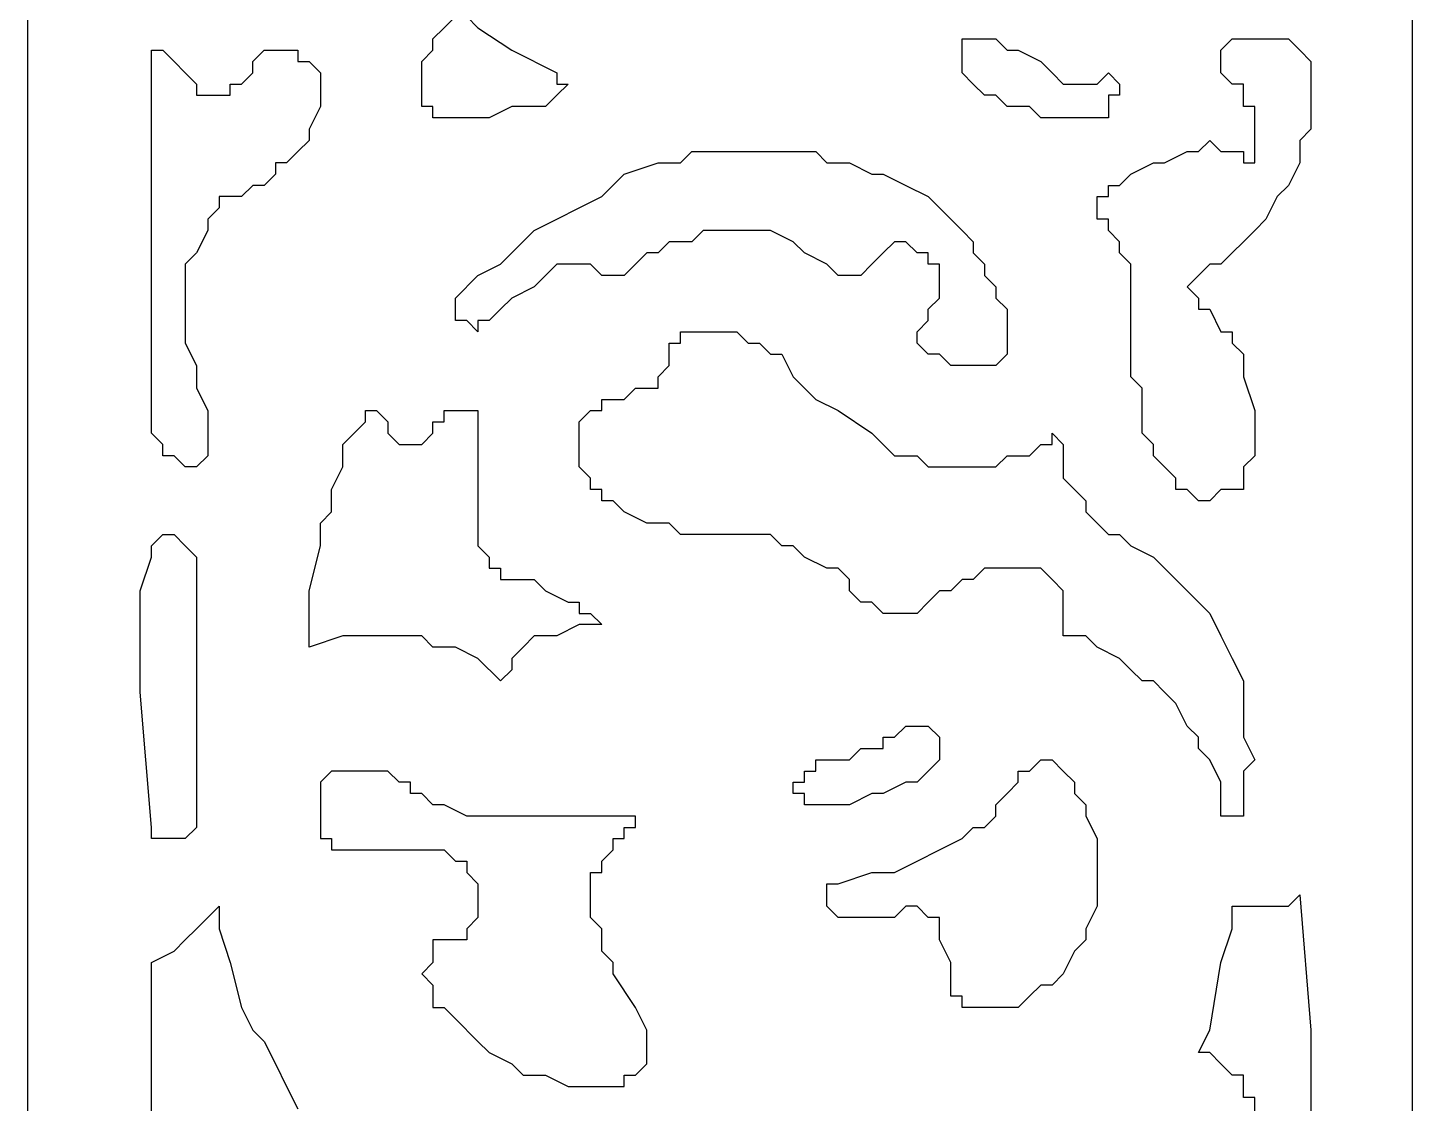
# Model space of a CAD drawing. Extents: x -66030 to 95157, y -13132 to 45879.
# Drawn here: x 15720 to 16200.4, y 34214.5 to 34587.5 of the extents above; entities that cross this region are included whole.
import ezdxf

# ---------------------------------------------------------------- set-up
doc = ezdxf.new("R2010")
doc.units = 0
doc.header["$LTSCALE"] = 100
doc.header["$MEASUREMENT"] = 0
doc.layers.add('3', color=11, linetype='CONTINUOUS')

msp = doc.modelspace()

# ---------------------------------------------------------------- linework, layer by layer
at = {"layer": '3'}
for points in [[(15719.99, 34591.39), (16200.43, 34591.39), (16200.43, 32345.46), (15719.99, 32345.46), (15719.99, 34591.39)], [(15719.99, 34591.39), (16200.43, 34591.39), (16200.43, 32345.46), (15719.99, 32345.46), (15719.99, 34591.39)], [(16044.19, 34575.77), (16044.19, 34579.67), (16044.19, 34579.67), (16044.19, 34579.67), (16044.19, 34583.58), (16048.1, 34583.58), (16048.1, 34583.58), (16048.1, 34583.58), (16052, 34583.58), (16055.91, 34583.58), (16055.91, 34583.58), (16059.81, 34579.67), (16063.72, 34579.67), (16071.53, 34575.77), (16075.44, 34571.86), (16079.34, 34567.95), (16079.34, 34567.95), (16083.25, 34567.95), (16087.16, 34567.95), (16087.16, 34567.95), (16091.06, 34567.95), (16094.97, 34571.86), (16098.87, 34567.95), (16098.87, 34567.95), (16098.87, 34564.05), (16094.97, 34564.05), (16094.97, 34560.14), (16094.97, 34560.14), (16094.97, 34556.24), (16091.06, 34556.24), (16087.16, 34556.24), (16083.25, 34556.24), (16079.34, 34556.24), (16075.44, 34556.24), (16071.53, 34556.24), (16067.63, 34560.14), (16059.81, 34560.14), (16055.91, 34564.05), (16052, 34564.05), (16048.1, 34567.95), (16048.1, 34567.95), (16044.19, 34571.86), (16044.19, 34571.86), (16044.19, 34575.77), (16044.19, 34575.77)], [(16044.19, 34575.77), (16044.19, 34579.67), (16044.19, 34579.67), (16044.19, 34579.67), (16044.19, 34583.58), (16048.1, 34583.58), (16048.1, 34583.58), (16048.1, 34583.58), (16052, 34583.58), (16055.91, 34583.58), (16055.91, 34583.58), (16059.81, 34579.67), (16063.72, 34579.67), (16071.53, 34575.77), (16075.44, 34571.86), (16079.34, 34567.95), (16079.34, 34567.95), (16083.25, 34567.95), (16087.16, 34567.95), (16087.16, 34567.95), (16091.06, 34567.95), (16094.97, 34571.86), (16098.87, 34567.95), (16098.87, 34567.95), (16098.87, 34564.05), (16094.97, 34564.05), (16094.97, 34560.14), (16094.97, 34560.14), (16094.97, 34556.24), (16091.06, 34556.24), (16087.16, 34556.24), (16083.25, 34556.24), (16079.34, 34556.24), (16075.44, 34556.24), (16071.53, 34556.24), (16067.63, 34560.14), (16059.81, 34560.14), (16055.91, 34564.05), (16052, 34564.05), (16048.1, 34567.95), (16048.1, 34567.95), (16044.19, 34571.86), (16044.19, 34571.86), (16044.19, 34575.77), (16044.19, 34575.77)], [(16126.22, 34423.43), (16122.31, 34427.34), (16118.4, 34427.34), (16118.4, 34431.24), (16118.4, 34431.24), (16114.5, 34435.15), (16114.5, 34435.15), (16110.59, 34439.06), (16110.59, 34442.96), (16106.69, 34446.87), (16106.69, 34450.77), (16106.69, 34454.68), (16106.69, 34462.49), (16102.78, 34466.4), (16102.78, 34474.21), (16102.78, 34482.02), (16102.78, 34485.93), (16102.78, 34493.74), (16102.78, 34505.46), (16098.87, 34509.36), (16098.87, 34513.27), (16094.97, 34517.18), (16094.97, 34521.08), (16091.06, 34521.08), (16091.06, 34524.99), (16091.06, 34524.99), (16091.06, 34528.89), (16094.97, 34528.89), (16094.97, 34532.8), (16098.87, 34532.8), (16102.78, 34536.71), (16110.59, 34540.61), (16114.5, 34540.61), (16122.31, 34544.52), (16126.22, 34544.52), (16130.12, 34548.42), (16134.03, 34544.52), (16137.93, 34544.52), (16141.84, 34544.52), (16141.84, 34540.61), (16145.74, 34540.61), (16145.74, 34544.52), (16145.74, 34548.42), (16145.74, 34552.33), (16145.74, 34556.24), (16145.74, 34560.14), (16141.84, 34560.14), (16141.84, 34564.05), (16141.84, 34567.95), (16137.93, 34567.95), (16134.03, 34571.86), (16134.03, 34571.86), (16134.03, 34575.77), (16134.03, 34575.77), (16134.03, 34579.67), (16134.03, 34579.67), (16137.93, 34583.58), (16137.93, 34583.58), (16141.84, 34583.58), (16141.84, 34583.58), (16145.74, 34583.58), (16149.65, 34583.58), (16153.56, 34583.58), (16153.56, 34583.58), (16157.46, 34583.58), (16161.37, 34579.67), (16161.37, 34579.67), (16165.27, 34575.77), (16165.27, 34575.77), (16165.27, 34571.86), (16165.27, 34567.95), (16165.27, 34567.95), (16165.27, 34564.05), (16165.27, 34560.14), (16165.27, 34552.33), (16161.37, 34548.42), (16161.37, 34540.61), (16157.46, 34532.8), (16153.56, 34528.89), (16149.65, 34521.08), (16145.74, 34517.18), (16141.84, 34513.27), (16137.93, 34509.36), (16134.03, 34505.46), (16130.12, 34505.46), (16126.22, 34501.55), (16126.22, 34501.55), (16126.22, 34501.55), (16122.31, 34497.65), (16122.31, 34497.65), (16126.22, 34493.74), (16126.22, 34489.83), (16130.12, 34489.83), (16134.03, 34482.02), (16137.93, 34482.02), (16137.93, 34478.12), (16141.84, 34474.21), (16141.84, 34470.3), (16141.84, 34466.4), (16145.74, 34454.68), (16145.74, 34446.87), (16145.74, 34442.96), (16145.74, 34439.06), (16145.74, 34439.06), (16141.84, 34435.15), (16141.84, 34431.24), (16141.84, 34427.34), (16137.93, 34427.34), (16137.93, 34427.34), (16134.03, 34427.34), (16130.12, 34423.43), (16126.22, 34423.43)], [(16126.22, 34423.43), (16122.31, 34427.34), (16118.4, 34427.34), (16118.4, 34431.24), (16118.4, 34431.24), (16114.5, 34435.15), (16114.5, 34435.15), (16110.59, 34439.06), (16110.59, 34442.96), (16106.69, 34446.87), (16106.69, 34450.77), (16106.69, 34454.68), (16106.69, 34462.49), (16102.78, 34466.4), (16102.78, 34474.21), (16102.78, 34482.02), (16102.78, 34485.93), (16102.78, 34493.74), (16102.78, 34505.46), (16098.87, 34509.36), (16098.87, 34513.27), (16094.97, 34517.18), (16094.97, 34521.08), (16091.06, 34521.08), (16091.06, 34524.99), (16091.06, 34524.99), (16091.06, 34528.89), (16094.97, 34528.89), (16094.97, 34532.8), (16098.87, 34532.8), (16102.78, 34536.71), (16110.59, 34540.61), (16114.5, 34540.61), (16122.31, 34544.52), (16126.22, 34544.52), (16130.12, 34548.42), (16134.03, 34544.52), (16137.93, 34544.52), (16141.84, 34544.52), (16141.84, 34540.61), (16145.74, 34540.61), (16145.74, 34544.52), (16145.74, 34548.42), (16145.74, 34552.33), (16145.74, 34556.24), (16145.74, 34560.14), (16141.84, 34560.14), (16141.84, 34564.05), (16141.84, 34567.95), (16137.93, 34567.95), (16134.03, 34571.86), (16134.03, 34571.86), (16134.03, 34575.77), (16134.03, 34575.77), (16134.03, 34579.67), (16134.03, 34579.67), (16137.93, 34583.58), (16137.93, 34583.58), (16141.84, 34583.58), (16141.84, 34583.58), (16145.74, 34583.58), (16149.65, 34583.58), (16153.56, 34583.58), (16153.56, 34583.58), (16157.46, 34583.58), (16161.37, 34579.67), (16161.37, 34579.67), (16165.27, 34575.77), (16165.27, 34575.77), (16165.27, 34571.86), (16165.27, 34567.95), (16165.27, 34567.95), (16165.27, 34564.05), (16165.27, 34560.14), (16165.27, 34552.33), (16161.37, 34548.42), (16161.37, 34540.61), (16157.46, 34532.8), (16153.56, 34528.89), (16149.65, 34521.08), (16145.74, 34517.18), (16141.84, 34513.27), (16137.93, 34509.36), (16134.03, 34505.46), (16130.12, 34505.46), (16126.22, 34501.55), (16126.22, 34501.55), (16126.22, 34501.55), (16122.31, 34497.65), (16122.31, 34497.65), (16126.22, 34493.74), (16126.22, 34489.83), (16130.12, 34489.83), (16134.03, 34482.02), (16137.93, 34482.02), (16137.93, 34478.12), (16141.84, 34474.21), (16141.84, 34470.3), (16141.84, 34466.4), (16145.74, 34454.68), (16145.74, 34446.87), (16145.74, 34442.96), (16145.74, 34439.06), (16145.74, 34439.06), (16141.84, 34435.15), (16141.84, 34431.24), (16141.84, 34427.34), (16137.93, 34427.34), (16137.93, 34427.34), (16134.03, 34427.34), (16130.12, 34423.43), (16126.22, 34423.43)], [(15762.96, 34454.68), (15762.96, 34579.67), (15762.96, 34579.67), (15762.96, 34579.67), (15766.87, 34579.67), (15766.87, 34579.67), (15770.77, 34575.77), (15770.77, 34575.77), (15774.68, 34571.86), (15778.58, 34567.95), (15778.58, 34564.05), (15782.49, 34564.05), (15786.4, 34564.05), (15786.4, 34564.05), (15790.3, 34564.05), (15790.3, 34567.95), (15794.21, 34567.95), (15794.21, 34567.95), (15798.11, 34571.86), (15798.11, 34575.77), (15802.02, 34579.67), (15802.02, 34579.67), (15805.93, 34579.67), (15809.83, 34579.67), (15813.74, 34579.67), (15813.74, 34575.77), (15817.64, 34575.77), (15817.64, 34575.77), (15821.55, 34571.86), (15821.55, 34571.86), (15821.55, 34567.95), (15821.55, 34564.05), (15821.55, 34560.14), (15817.64, 34552.33), (15817.64, 34552.33), (15817.64, 34548.42), (15813.74, 34544.52), (15813.74, 34544.52), (15809.83, 34540.61), (15805.93, 34540.61), (15805.93, 34536.71), (15802.02, 34532.8), (15798.11, 34532.8), (15794.21, 34528.89), (15786.4, 34528.89), (15786.4, 34524.99), (15782.49, 34521.08), (15782.49, 34517.18), (15778.58, 34509.36), (15774.68, 34505.46), (15774.68, 34501.55), (15774.68, 34497.65), (15774.68, 34493.74), (15774.68, 34489.83), (15774.68, 34482.02), (15774.68, 34478.12), (15778.58, 34470.3), (15778.58, 34470.3), (15778.58, 34462.49), (15782.49, 34454.68), (15782.49, 34446.87), (15782.49, 34446.87), (15782.49, 34442.96), (15782.49, 34439.06), (15782.49, 34439.06), (15778.58, 34435.15), (15778.58, 34435.15), (15774.68, 34435.15), (15774.68, 34435.15), (15770.77, 34439.06), (15770.77, 34439.06), (15766.87, 34439.06), (15766.87, 34442.96), (15762.96, 34446.87), (15762.96, 34454.68)], [(15762.96, 34454.68), (15762.96, 34579.67), (15762.96, 34579.67), (15762.96, 34579.67), (15766.87, 34579.67), (15766.87, 34579.67), (15770.77, 34575.77), (15770.77, 34575.77), (15774.68, 34571.86), (15778.58, 34567.95), (15778.58, 34564.05), (15782.49, 34564.05), (15786.4, 34564.05), (15786.4, 34564.05), (15790.3, 34564.05), (15790.3, 34567.95), (15794.21, 34567.95), (15794.21, 34567.95), (15798.11, 34571.86), (15798.11, 34575.77), (15802.02, 34579.67), (15802.02, 34579.67), (15805.93, 34579.67), (15809.83, 34579.67), (15813.74, 34579.67), (15813.74, 34575.77), (15817.64, 34575.77), (15817.64, 34575.77), (15821.55, 34571.86), (15821.55, 34571.86), (15821.55, 34567.95), (15821.55, 34564.05), (15821.55, 34560.14), (15817.64, 34552.33), (15817.64, 34552.33), (15817.64, 34548.42), (15813.74, 34544.52), (15813.74, 34544.52), (15809.83, 34540.61), (15805.93, 34540.61), (15805.93, 34536.71), (15802.02, 34532.8), (15798.11, 34532.8), (15794.21, 34528.89), (15786.4, 34528.89), (15786.4, 34524.99), (15782.49, 34521.08), (15782.49, 34517.18), (15778.58, 34509.36), (15774.68, 34505.46), (15774.68, 34501.55), (15774.68, 34497.65), (15774.68, 34493.74), (15774.68, 34489.83), (15774.68, 34482.02), (15774.68, 34478.12), (15778.58, 34470.3), (15778.58, 34470.3), (15778.58, 34462.49), (15782.49, 34454.68), (15782.49, 34446.87), (15782.49, 34446.87), (15782.49, 34442.96), (15782.49, 34439.06), (15782.49, 34439.06), (15778.58, 34435.15), (15778.58, 34435.15), (15774.68, 34435.15), (15774.68, 34435.15), (15770.77, 34439.06), (15770.77, 34439.06), (15766.87, 34439.06), (15766.87, 34442.96), (15762.96, 34446.87), (15762.96, 34454.68)], [(15868.42, 34493.74), (15868.42, 34493.74), (15876.23, 34501.55), (15884.05, 34505.46), (15887.95, 34509.36), (15895.76, 34517.18), (15903.57, 34521.08), (15911.39, 34524.99), (15919.2, 34528.89), (15927.01, 34536.71), (15938.73, 34540.61), (15946.54, 34540.61), (15950.45, 34544.52), (15958.26, 34544.52), (15962.16, 34544.52), (15966.07, 34544.52), (15969.98, 34544.52), (15977.79, 34544.52), (15977.79, 34544.52), (15985.6, 34544.52), (15993.41, 34544.52), (15997.32, 34540.61), (16005.13, 34540.61), (16012.94, 34536.71), (16016.85, 34536.71), (16024.66, 34532.8), (16032.47, 34528.89), (16036.38, 34524.99), (16040.28, 34521.08), (16040.28, 34521.08), (16044.19, 34517.18), (16048.1, 34513.27), (16048.1, 34509.36), (16052, 34505.46), (16052, 34501.55), (16055.91, 34497.65), (16055.91, 34493.74), (16059.81, 34489.83), (16059.81, 34485.93), (16059.81, 34482.02), (16059.81, 34478.12), (16059.81, 34478.12), (16059.81, 34474.21), (16059.81, 34474.21), (16055.91, 34470.3), (16055.91, 34470.3), (16052, 34470.3), (16052, 34470.3), (16048.1, 34470.3), (16044.19, 34470.3), (16040.28, 34470.3), (16036.38, 34474.21), (16032.47, 34474.21), (16032.47, 34474.21), (16028.57, 34478.12), (16028.57, 34478.12), (16028.57, 34478.12), (16028.57, 34482.02), (16032.47, 34485.93), (16032.47, 34489.83), (16036.38, 34493.74), (16036.38, 34493.74), (16036.38, 34497.65), (16036.38, 34501.55), (16036.38, 34501.55), (16036.38, 34505.46), (16032.47, 34505.46), (16032.47, 34509.36), (16028.57, 34509.36), (16024.66, 34513.27), (16024.66, 34513.27), (16020.75, 34513.27), (16016.85, 34509.36), (16016.85, 34509.36), (16012.94, 34505.46), (16009.04, 34501.55), (16005.13, 34501.55), (16005.13, 34501.55), (16005.13, 34501.55), (16001.22, 34501.55), (15997.32, 34505.46), (15989.51, 34509.36), (15989.51, 34509.36), (15985.6, 34513.27), (15977.79, 34517.18), (15973.88, 34517.18), (15973.88, 34517.18), (15969.98, 34517.18), (15966.07, 34517.18), (15962.16, 34517.18), (15958.26, 34517.18), (15954.35, 34517.18), (15950.45, 34513.27), (15942.63, 34513.27), (15938.73, 34509.36), (15934.82, 34509.36), (15930.92, 34505.46), (15930.92, 34505.46), (15927.01, 34501.55), (15923.1, 34501.55), (15919.2, 34501.55), (15915.29, 34505.46), (15911.39, 34505.46), (15911.39, 34505.46), (15907.48, 34505.46), (15903.57, 34505.46), (15899.67, 34501.55), (15895.76, 34497.65), (15887.95, 34493.74), (15884.05, 34489.83), (15880.14, 34485.93), (15880.14, 34485.93), (15880.14, 34485.93), (15876.23, 34485.93), (15876.23, 34482.02), (15872.33, 34485.93), (15868.42, 34485.93), (15868.42, 34485.93), (15868.42, 34485.93), (15868.42, 34489.83), (15868.42, 34489.83), (15868.42, 34493.74)], [(15868.42, 34493.74), (15868.42, 34493.74), (15876.23, 34501.55), (15884.05, 34505.46), (15887.95, 34509.36), (15895.76, 34517.18), (15903.57, 34521.08), (15911.39, 34524.99), (15919.2, 34528.89), (15927.01, 34536.71), (15938.73, 34540.61), (15946.54, 34540.61), (15950.45, 34544.52), (15958.26, 34544.52), (15962.16, 34544.52), (15966.07, 34544.52), (15969.98, 34544.52), (15977.79, 34544.52), (15977.79, 34544.52), (15985.6, 34544.52), (15993.41, 34544.52), (15997.32, 34540.61), (16005.13, 34540.61), (16012.94, 34536.71), (16016.85, 34536.71), (16024.66, 34532.8), (16032.47, 34528.89), (16036.38, 34524.99), (16040.28, 34521.08), (16040.28, 34521.08), (16044.19, 34517.18), (16048.1, 34513.27), (16048.1, 34509.36), (16052, 34505.46), (16052, 34501.55), (16055.91, 34497.65), (16055.91, 34493.74), (16059.81, 34489.83), (16059.81, 34485.93), (16059.81, 34482.02), (16059.81, 34478.12), (16059.81, 34478.12), (16059.81, 34474.21), (16059.81, 34474.21), (16055.91, 34470.3), (16055.91, 34470.3), (16052, 34470.3), (16052, 34470.3), (16048.1, 34470.3), (16044.19, 34470.3), (16040.28, 34470.3), (16036.38, 34474.21), (16032.47, 34474.21), (16032.47, 34474.21), (16028.57, 34478.12), (16028.57, 34478.12), (16028.57, 34478.12), (16028.57, 34482.02), (16032.47, 34485.93), (16032.47, 34489.83), (16036.38, 34493.74), (16036.38, 34493.74), (16036.38, 34497.65), (16036.38, 34501.55), (16036.38, 34501.55), (16036.38, 34505.46), (16032.47, 34505.46), (16032.47, 34509.36), (16028.57, 34509.36), (16024.66, 34513.27), (16024.66, 34513.27), (16020.75, 34513.27), (16016.85, 34509.36), (16016.85, 34509.36), (16012.94, 34505.46), (16009.04, 34501.55), (16005.13, 34501.55), (16005.13, 34501.55), (16005.13, 34501.55), (16001.22, 34501.55), (15997.32, 34505.46), (15989.51, 34509.36), (15989.51, 34509.36), (15985.6, 34513.27), (15977.79, 34517.18), (15973.88, 34517.18), (15973.88, 34517.18), (15969.98, 34517.18), (15966.07, 34517.18), (15962.16, 34517.18), (15958.26, 34517.18), (15954.35, 34517.18), (15950.45, 34513.27), (15942.63, 34513.27), (15938.73, 34509.36), (15934.82, 34509.36), (15930.92, 34505.46), (15930.92, 34505.46), (15927.01, 34501.55), (15923.1, 34501.55), (15919.2, 34501.55), (15915.29, 34505.46), (15911.39, 34505.46), (15911.39, 34505.46), (15907.48, 34505.46), (15903.57, 34505.46), (15899.67, 34501.55), (15895.76, 34497.65), (15887.95, 34493.74), (15884.05, 34489.83), (15880.14, 34485.93), (15880.14, 34485.93), (15880.14, 34485.93), (15876.23, 34485.93), (15876.23, 34482.02), (15872.33, 34485.93), (15868.42, 34485.93), (15868.42, 34485.93), (15868.42, 34485.93), (15868.42, 34489.83), (15868.42, 34489.83), (15868.42, 34493.74)], [(15981.69, 34474.21), (15985.6, 34466.4), (15993.41, 34458.59), (16001.22, 34454.68), (16012.94, 34446.87), (16016.85, 34442.96), (16020.75, 34439.06), (16028.57, 34439.06), (16032.47, 34435.15), (16036.38, 34435.15), (16040.28, 34435.15), (16044.19, 34435.15), (16048.1, 34435.15), (16055.91, 34435.15), (16059.81, 34439.06), (16067.63, 34439.06), (16071.53, 34442.96), (16071.53, 34442.96), (16075.44, 34442.96), (16075.44, 34446.87), (16079.34, 34442.96), (16079.34, 34439.06), (16079.34, 34431.24), (16083.25, 34427.34), (16087.16, 34423.43), (16087.16, 34419.53), (16091.06, 34415.62), (16094.97, 34411.71), (16098.87, 34411.71), (16102.78, 34407.81), (16102.78, 34407.81), (16110.59, 34403.9), (16114.5, 34400), (16118.4, 34396.09), (16122.31, 34392.18), (16126.22, 34388.28), (16130.12, 34384.37), (16134.03, 34376.56), (16137.93, 34368.75), (16141.84, 34360.94), (16141.84, 34357.03), (16141.84, 34353.12), (16141.84, 34345.31), (16141.84, 34341.41), (16145.74, 34333.6), (16141.84, 34329.69), (16141.84, 34321.88), (16141.84, 34317.97), (16141.84, 34314.07), (16141.84, 34314.07), (16141.84, 34314.07), (16137.93, 34314.07), (16134.03, 34314.07), (16134.03, 34314.07), (16134.03, 34314.07), (16134.03, 34317.97), (16134.03, 34321.88), (16134.03, 34325.78), (16130.12, 34333.6), (16130.12, 34333.6), (16126.22, 34337.5), (16126.22, 34341.41), (16122.31, 34345.31), (16118.4, 34353.12), (16114.5, 34357.03), (16110.59, 34360.94), (16106.69, 34360.94), (16102.78, 34364.84), (16098.87, 34368.75), (16091.06, 34372.65), (16091.06, 34372.65), (16087.16, 34376.56), (16083.25, 34376.56), (16079.34, 34376.56), (16079.34, 34380.47), (16079.34, 34384.37), (16079.34, 34388.28), (16079.34, 34392.18), (16079.34, 34392.18), (16075.44, 34396.09), (16075.44, 34396.09), (16071.53, 34400), (16071.53, 34400), (16067.63, 34400), (16067.63, 34400), (16063.72, 34400), (16063.72, 34400), (16055.91, 34400), (16052, 34400), (16048.1, 34396.09), (16044.19, 34396.09), (16040.28, 34392.18), (16036.38, 34392.18), (16032.47, 34388.28), (16028.57, 34384.37), (16028.57, 34384.37), (16024.66, 34384.37), (16020.75, 34384.37), (16016.85, 34384.37), (16012.94, 34388.28), (16012.94, 34388.28), (16009.04, 34388.28), (16005.13, 34392.18), (16005.13, 34396.09), (16005.13, 34396.09), (16001.22, 34400), (15997.32, 34400), (15989.51, 34403.9), (15985.6, 34407.81), (15981.69, 34407.81), (15977.79, 34411.71), (15973.88, 34411.71), (15966.07, 34411.71), (15962.16, 34411.71), (15954.35, 34411.71), (15946.54, 34411.71), (15942.63, 34415.62), (15938.73, 34415.62), (15934.82, 34415.62), (15927.01, 34419.53), (15923.1, 34423.43), (15919.2, 34423.43), (15919.2, 34427.34), (15915.29, 34427.34), (15915.29, 34431.24), (15911.39, 34435.15), (15911.39, 34435.15), (15911.39, 34439.06), (15911.39, 34439.06), (15911.39, 34442.96), (15911.39, 34446.87), (15911.39, 34450.77), (15915.29, 34454.68), (15915.29, 34454.68), (15919.2, 34454.68), (15919.2, 34458.59), (15919.2, 34458.59), (15923.1, 34458.59), (15927.01, 34458.59), (15930.92, 34462.49), (15934.82, 34462.49), (15938.73, 34462.49), (15938.73, 34466.4), (15938.73, 34466.4), (15942.63, 34470.3), (15942.63, 34470.3), (15942.63, 34474.21), (15942.63, 34478.12), (15942.63, 34478.12), (15946.54, 34478.12), (15946.54, 34482.02), (15946.54, 34482.02), (15950.45, 34482.02), (15958.26, 34482.02), (15958.26, 34482.02), (15958.26, 34482.02), (15966.07, 34482.02), (15969.98, 34478.12), (15973.88, 34478.12), (15977.79, 34474.21), (15981.69, 34474.21)], [(15981.69, 34474.21), (15985.6, 34466.4), (15993.41, 34458.59), (16001.22, 34454.68), (16012.94, 34446.87), (16016.85, 34442.96), (16020.75, 34439.06), (16028.57, 34439.06), (16032.47, 34435.15), (16036.38, 34435.15), (16040.28, 34435.15), (16044.19, 34435.15), (16048.1, 34435.15), (16055.91, 34435.15), (16059.81, 34439.06), (16067.63, 34439.06), (16071.53, 34442.96), (16071.53, 34442.96), (16075.44, 34442.96), (16075.44, 34446.87), (16079.34, 34442.96), (16079.34, 34439.06), (16079.34, 34431.24), (16083.25, 34427.34), (16087.16, 34423.43), (16087.16, 34419.53), (16091.06, 34415.62), (16094.97, 34411.71), (16098.87, 34411.71), (16102.78, 34407.81), (16102.78, 34407.81), (16110.59, 34403.9), (16114.5, 34400), (16118.4, 34396.09), (16122.31, 34392.18), (16126.22, 34388.28), (16130.12, 34384.37), (16134.03, 34376.56), (16137.93, 34368.75), (16141.84, 34360.94), (16141.84, 34357.03), (16141.84, 34353.12), (16141.84, 34345.31), (16141.84, 34341.41), (16145.74, 34333.6), (16141.84, 34329.69), (16141.84, 34321.88), (16141.84, 34317.97), (16141.84, 34314.07), (16141.84, 34314.07), (16141.84, 34314.07), (16137.93, 34314.07), (16134.03, 34314.07), (16134.03, 34314.07), (16134.03, 34314.07), (16134.03, 34317.97), (16134.03, 34321.88), (16134.03, 34325.78), (16130.12, 34333.6), (16130.12, 34333.6), (16126.22, 34337.5), (16126.22, 34341.41), (16122.31, 34345.31), (16118.4, 34353.12), (16114.5, 34357.03), (16110.59, 34360.94), (16106.69, 34360.94), (16102.78, 34364.84), (16098.87, 34368.75), (16091.06, 34372.65), (16091.06, 34372.65), (16087.16, 34376.56), (16083.25, 34376.56), (16079.34, 34376.56), (16079.34, 34380.47), (16079.34, 34384.37), (16079.34, 34388.28), (16079.34, 34392.18), (16079.34, 34392.18), (16075.44, 34396.09), (16075.44, 34396.09), (16071.53, 34400), (16071.53, 34400), (16067.63, 34400), (16067.63, 34400), (16063.72, 34400), (16063.72, 34400), (16055.91, 34400), (16052, 34400), (16048.1, 34396.09), (16044.19, 34396.09), (16040.28, 34392.18), (16036.38, 34392.18), (16032.47, 34388.28), (16028.57, 34384.37), (16028.57, 34384.37), (16024.66, 34384.37), (16020.75, 34384.37), (16016.85, 34384.37), (16012.94, 34388.28), (16012.94, 34388.28), (16009.04, 34388.28), (16005.13, 34392.18), (16005.13, 34396.09), (16005.13, 34396.09), (16001.22, 34400), (15997.32, 34400), (15989.51, 34403.9), (15985.6, 34407.81), (15981.69, 34407.81), (15977.79, 34411.71), (15973.88, 34411.71), (15966.07, 34411.71), (15962.16, 34411.71), (15954.35, 34411.71), (15946.54, 34411.71), (15942.63, 34415.62), (15938.73, 34415.62), (15934.82, 34415.62), (15927.01, 34419.53), (15923.1, 34423.43), (15919.2, 34423.43), (15919.2, 34427.34), (15915.29, 34427.34), (15915.29, 34431.24), (15911.39, 34435.15), (15911.39, 34435.15), (15911.39, 34439.06), (15911.39, 34439.06), (15911.39, 34442.96), (15911.39, 34446.87), (15911.39, 34450.77), (15915.29, 34454.68), (15915.29, 34454.68), (15919.2, 34454.68), (15919.2, 34458.59), (15919.2, 34458.59), (15923.1, 34458.59), (15927.01, 34458.59), (15930.92, 34462.49), (15934.82, 34462.49), (15938.73, 34462.49), (15938.73, 34466.4), (15938.73, 34466.4), (15942.63, 34470.3), (15942.63, 34470.3), (15942.63, 34474.21), (15942.63, 34478.12), (15942.63, 34478.12), (15946.54, 34478.12), (15946.54, 34482.02), (15946.54, 34482.02), (15950.45, 34482.02), (15958.26, 34482.02), (15958.26, 34482.02), (15958.26, 34482.02), (15966.07, 34482.02), (15969.98, 34478.12), (15973.88, 34478.12), (15977.79, 34474.21), (15981.69, 34474.21)], [(15817.64, 34372.65), (15817.64, 34376.56), (15817.64, 34384.37), (15817.64, 34392.18), (15821.55, 34407.81), (15821.55, 34415.62), (15825.46, 34419.53), (15825.46, 34427.34), (15829.36, 34435.15), (15829.36, 34442.96), (15833.27, 34446.87), (15837.17, 34450.77), (15837.17, 34454.68), (15841.08, 34454.68), (15841.08, 34454.68), (15844.99, 34450.77), (15844.99, 34446.87), (15844.99, 34446.87), (15848.89, 34442.96), (15852.8, 34442.96), (15852.8, 34442.96), (15856.7, 34442.96), (15856.7, 34442.96), (15856.7, 34442.96), (15860.61, 34446.87), (15860.61, 34450.77), (15864.52, 34450.77), (15864.52, 34454.68), (15864.52, 34454.68), (15868.42, 34454.68), (15868.42, 34454.68), (15872.33, 34454.68), (15872.33, 34454.68), (15876.23, 34454.68), (15876.23, 34450.77), (15876.23, 34446.87), (15876.23, 34439.06), (15876.23, 34427.34), (15876.23, 34419.53), (15876.23, 34415.62), (15876.23, 34407.81), (15880.14, 34403.9), (15880.14, 34400), (15880.14, 34400), (15884.05, 34400), (15884.05, 34396.09), (15891.86, 34396.09), (15895.76, 34396.09), (15899.67, 34392.18), (15907.48, 34388.28), (15911.39, 34388.28), (15911.39, 34384.37), (15915.29, 34384.37), (15919.2, 34380.47), (15915.29, 34380.47), (15911.39, 34380.47), (15903.57, 34376.56), (15899.67, 34376.56), (15895.76, 34376.56), (15891.86, 34372.65), (15891.86, 34372.65), (15887.95, 34368.75), (15887.95, 34364.84), (15884.05, 34360.94), (15876.23, 34368.75), (15868.42, 34372.65), (15860.61, 34372.65), (15856.7, 34376.56), (15852.8, 34376.56), (15848.89, 34376.56), (15844.99, 34376.56), (15837.17, 34376.56), (15829.36, 34376.56), (15817.64, 34372.65)], [(15817.64, 34372.65), (15817.64, 34376.56), (15817.64, 34384.37), (15817.64, 34392.18), (15821.55, 34407.81), (15821.55, 34415.62), (15825.46, 34419.53), (15825.46, 34427.34), (15829.36, 34435.15), (15829.36, 34442.96), (15833.27, 34446.87), (15837.17, 34450.77), (15837.17, 34454.68), (15841.08, 34454.68), (15841.08, 34454.68), (15844.99, 34450.77), (15844.99, 34446.87), (15844.99, 34446.87), (15848.89, 34442.96), (15852.8, 34442.96), (15852.8, 34442.96), (15856.7, 34442.96), (15856.7, 34442.96), (15856.7, 34442.96), (15860.61, 34446.87), (15860.61, 34450.77), (15864.52, 34450.77), (15864.52, 34454.68), (15864.52, 34454.68), (15868.42, 34454.68), (15868.42, 34454.68), (15872.33, 34454.68), (15872.33, 34454.68), (15876.23, 34454.68), (15876.23, 34450.77), (15876.23, 34446.87), (15876.23, 34439.06), (15876.23, 34427.34), (15876.23, 34419.53), (15876.23, 34415.62), (15876.23, 34407.81), (15880.14, 34403.9), (15880.14, 34400), (15880.14, 34400), (15884.05, 34400), (15884.05, 34396.09), (15891.86, 34396.09), (15895.76, 34396.09), (15899.67, 34392.18), (15907.48, 34388.28), (15911.39, 34388.28), (15911.39, 34384.37), (15915.29, 34384.37), (15919.2, 34380.47), (15915.29, 34380.47), (15911.39, 34380.47), (15903.57, 34376.56), (15899.67, 34376.56), (15895.76, 34376.56), (15891.86, 34372.65), (15891.86, 34372.65), (15887.95, 34368.75), (15887.95, 34364.84), (15884.05, 34360.94), (15876.23, 34368.75), (15868.42, 34372.65), (15860.61, 34372.65), (15856.7, 34376.56), (15852.8, 34376.56), (15848.89, 34376.56), (15844.99, 34376.56), (15837.17, 34376.56), (15829.36, 34376.56), (15817.64, 34372.65)], [(15762.96, 34310.16), (15759.05, 34357.03), (15759.05, 34368.75), (15759.05, 34384.37), (15759.05, 34392.18), (15762.96, 34403.9), (15762.96, 34403.9), (15762.96, 34407.81), (15762.96, 34407.81), (15762.96, 34407.81), (15766.87, 34411.71), (15766.87, 34411.71), (15766.87, 34411.71), (15770.77, 34411.71), (15770.77, 34411.71), (15770.77, 34411.71), (15774.68, 34407.81), (15774.68, 34407.81), (15774.68, 34407.81), (15778.58, 34403.9), (15778.58, 34403.9), (15778.58, 34400), (15778.58, 34388.28), (15778.58, 34360.94), (15778.58, 34345.31), (15778.58, 34329.69), (15778.58, 34317.97), (15778.58, 34314.07), (15778.58, 34310.16), (15778.58, 34310.16), (15778.58, 34310.16), (15774.68, 34306.25), (15774.68, 34306.25), (15770.77, 34306.25), (15770.77, 34306.25), (15766.87, 34306.25), (15762.96, 34306.25), (15762.96, 34306.25), (15762.96, 34306.25), (15762.96, 34310.16), (15762.96, 34310.16)], [(15762.96, 34310.16), (15759.05, 34357.03), (15759.05, 34368.75), (15759.05, 34384.37), (15759.05, 34392.18), (15762.96, 34403.9), (15762.96, 34403.9), (15762.96, 34407.81), (15762.96, 34407.81), (15762.96, 34407.81), (15766.87, 34411.71), (15766.87, 34411.71), (15766.87, 34411.71), (15770.77, 34411.71), (15770.77, 34411.71), (15770.77, 34411.71), (15774.68, 34407.81), (15774.68, 34407.81), (15774.68, 34407.81), (15778.58, 34403.9), (15778.58, 34403.9), (15778.58, 34400), (15778.58, 34388.28), (15778.58, 34360.94), (15778.58, 34345.31), (15778.58, 34329.69), (15778.58, 34317.97), (15778.58, 34314.07), (15778.58, 34310.16), (15778.58, 34310.16), (15778.58, 34310.16), (15774.68, 34306.25), (15774.68, 34306.25), (15770.77, 34306.25), (15770.77, 34306.25), (15766.87, 34306.25), (15762.96, 34306.25), (15762.96, 34306.25), (15762.96, 34306.25), (15762.96, 34310.16), (15762.96, 34310.16)], [(15993.41, 34333.6), (15997.32, 34333.6), (16001.22, 34333.6), (16005.13, 34333.6), (16009.04, 34337.5), (16012.94, 34337.5), (16016.85, 34337.5), (16016.85, 34341.41), (16020.75, 34341.41), (16024.66, 34345.31), (16028.57, 34345.31), (16032.47, 34345.31), (16032.47, 34345.31), (16032.47, 34345.31), (16036.38, 34341.41), (16036.38, 34341.41), (16036.38, 34341.41), (16036.38, 34337.5), (16036.38, 34337.5), (16036.38, 34333.6), (16036.38, 34333.6), (16032.47, 34329.69), (16032.47, 34329.69), (16032.47, 34329.69), (16028.57, 34325.78), (16024.66, 34325.78), (16016.85, 34321.88), (16012.94, 34321.88), (16005.13, 34317.97), (16001.22, 34317.97), (15997.32, 34317.97), (15993.41, 34317.97), (15993.41, 34317.97), (15989.51, 34317.97), (15989.51, 34317.97), (15989.51, 34321.88), (15985.6, 34321.88), (15985.6, 34325.78), (15989.51, 34325.78), (15989.51, 34329.69), (15989.51, 34329.69), (15989.51, 34329.69), (15993.41, 34329.69), (15993.41, 34333.6)], [(15993.41, 34333.6), (15997.32, 34333.6), (16001.22, 34333.6), (16005.13, 34333.6), (16009.04, 34337.5), (16012.94, 34337.5), (16016.85, 34337.5), (16016.85, 34341.41), (16020.75, 34341.41), (16024.66, 34345.31), (16028.57, 34345.31), (16032.47, 34345.31), (16032.47, 34345.31), (16032.47, 34345.31), (16036.38, 34341.41), (16036.38, 34341.41), (16036.38, 34341.41), (16036.38, 34337.5), (16036.38, 34337.5), (16036.38, 34333.6), (16036.38, 34333.6), (16032.47, 34329.69), (16032.47, 34329.69), (16032.47, 34329.69), (16028.57, 34325.78), (16024.66, 34325.78), (16016.85, 34321.88), (16012.94, 34321.88), (16005.13, 34317.97), (16001.22, 34317.97), (15997.32, 34317.97), (15993.41, 34317.97), (15993.41, 34317.97), (15989.51, 34317.97), (15989.51, 34317.97), (15989.51, 34321.88), (15985.6, 34321.88), (15985.6, 34325.78), (15989.51, 34325.78), (15989.51, 34329.69), (15989.51, 34329.69), (15989.51, 34329.69), (15993.41, 34329.69), (15993.41, 34333.6)], [(16001.22, 34290.63), (16012.94, 34294.54), (16020.75, 34294.54), (16028.57, 34298.44), (16036.38, 34302.35), (16044.19, 34306.25), (16048.1, 34310.16), (16052, 34310.16), (16055.91, 34314.07), (16055.91, 34317.97), (16059.81, 34321.88), (16063.72, 34325.78), (16063.72, 34329.69), (16067.63, 34329.69), (16067.63, 34329.69), (16071.53, 34333.6), (16071.53, 34333.6), (16075.44, 34333.6), (16075.44, 34333.6), (16079.34, 34329.69), (16079.34, 34329.69), (16083.25, 34325.78), (16083.25, 34321.88), (16087.16, 34317.97), (16087.16, 34314.07), (16087.16, 34314.07), (16091.06, 34306.25), (16091.06, 34302.35), (16091.06, 34298.44), (16091.06, 34294.54), (16091.06, 34290.63), (16091.06, 34286.72), (16091.06, 34282.82), (16087.16, 34275.01), (16087.16, 34271.1), (16083.25, 34267.19), (16079.34, 34259.38), (16075.44, 34255.48), (16071.53, 34255.48), (16067.63, 34251.57), (16063.72, 34247.66), (16059.81, 34247.66), (16055.91, 34247.66), (16055.91, 34247.66), (16052, 34247.66), (16048.1, 34247.66), (16044.19, 34247.66), (16044.19, 34251.57), (16040.28, 34251.57), (16040.28, 34255.48), (16040.28, 34259.38), (16040.28, 34263.29), (16036.38, 34271.1), (16036.38, 34275.01), (16036.38, 34275.01), (16036.38, 34278.91), (16032.47, 34278.91), (16032.47, 34278.91), (16028.57, 34282.82), (16024.66, 34282.82), (16020.75, 34278.91), (16016.85, 34278.91), (16012.94, 34278.91), (16012.94, 34278.91), (16009.04, 34278.91), (16005.13, 34278.91), (16005.13, 34278.91), (16001.22, 34278.91), (15997.32, 34282.82), (15997.32, 34282.82), (15997.32, 34282.82), (15997.32, 34282.82), (15997.32, 34286.72), (15997.32, 34286.72), (15997.32, 34286.72), (15997.32, 34290.63), (16001.22, 34290.63)], [(16001.22, 34290.63), (16012.94, 34294.54), (16020.75, 34294.54), (16028.57, 34298.44), (16036.38, 34302.35), (16044.19, 34306.25), (16048.1, 34310.16), (16052, 34310.16), (16055.91, 34314.07), (16055.91, 34317.97), (16059.81, 34321.88), (16063.72, 34325.78), (16063.72, 34329.69), (16067.63, 34329.69), (16067.63, 34329.69), (16071.53, 34333.6), (16071.53, 34333.6), (16075.44, 34333.6), (16075.44, 34333.6), (16079.34, 34329.69), (16079.34, 34329.69), (16083.25, 34325.78), (16083.25, 34321.88), (16087.16, 34317.97), (16087.16, 34314.07), (16087.16, 34314.07), (16091.06, 34306.25), (16091.06, 34302.35), (16091.06, 34298.44), (16091.06, 34294.54), (16091.06, 34290.63), (16091.06, 34286.72), (16091.06, 34282.82), (16087.16, 34275.01), (16087.16, 34271.1), (16083.25, 34267.19), (16079.34, 34259.38), (16075.44, 34255.48), (16071.53, 34255.48), (16067.63, 34251.57), (16063.72, 34247.66), (16059.81, 34247.66), (16055.91, 34247.66), (16055.91, 34247.66), (16052, 34247.66), (16048.1, 34247.66), (16044.19, 34247.66), (16044.19, 34251.57), (16040.28, 34251.57), (16040.28, 34255.48), (16040.28, 34259.38), (16040.28, 34263.29), (16036.38, 34271.1), (16036.38, 34275.01), (16036.38, 34275.01), (16036.38, 34278.91), (16032.47, 34278.91), (16032.47, 34278.91), (16028.57, 34282.82), (16024.66, 34282.82), (16020.75, 34278.91), (16016.85, 34278.91), (16012.94, 34278.91), (16012.94, 34278.91), (16009.04, 34278.91), (16005.13, 34278.91), (16005.13, 34278.91), (16001.22, 34278.91), (15997.32, 34282.82), (15997.32, 34282.82), (15997.32, 34282.82), (15997.32, 34282.82), (15997.32, 34286.72), (15997.32, 34286.72), (15997.32, 34286.72), (15997.32, 34290.63), (16001.22, 34290.63)], [(15821.55, 34325.78), (15821.55, 34325.78), (15821.55, 34325.78), (15821.55, 34321.88), (15821.55, 34317.97), (15821.55, 34314.07), (15821.55, 34310.16), (15821.55, 34306.25), (15825.46, 34306.25), (15825.46, 34302.35), (15825.46, 34302.35), (15825.46, 34302.35), (15833.27, 34302.35), (15837.17, 34302.35), (15844.99, 34302.35), (15848.89, 34302.35), (15856.7, 34302.35), (15864.52, 34302.35), (15868.42, 34298.44), (15868.42, 34298.44), (15872.33, 34298.44), (15872.33, 34294.54), (15872.33, 34294.54), (15876.23, 34290.63), (15876.23, 34286.72), (15876.23, 34282.82), (15876.23, 34282.82), (15876.23, 34278.91), (15872.33, 34275.01), (15872.33, 34275.01), (15872.33, 34275.01), (15872.33, 34271.1), (15872.33, 34271.1), (15868.42, 34271.1), (15868.42, 34271.1), (15864.52, 34271.1), (15864.52, 34271.1), (15860.61, 34271.1), (15860.61, 34271.1), (15860.61, 34267.19), (15860.61, 34263.29), (15860.61, 34263.29), (15856.7, 34259.38), (15860.61, 34255.48), (15860.61, 34255.48), (15860.61, 34251.57), (15860.61, 34247.66), (15864.52, 34247.66), (15868.42, 34243.76), (15876.23, 34235.95), (15880.14, 34232.04), (15887.95, 34228.13), (15887.95, 34228.13), (15891.86, 34224.23), (15895.76, 34224.23), (15899.67, 34224.23), (15907.48, 34220.32), (15911.39, 34220.32), (15915.29, 34220.32), (15923.1, 34220.32), (15927.01, 34220.32), (15927.01, 34224.23), (15930.92, 34224.23), (15930.92, 34224.23), (15934.82, 34228.13), (15934.82, 34228.13), (15934.82, 34232.04), (15934.82, 34232.04), (15934.82, 34235.95), (15934.82, 34235.95), (15934.82, 34239.85), (15930.92, 34247.66), (15923.1, 34259.38), (15923.1, 34263.29), (15919.2, 34267.19), (15919.2, 34271.1), (15919.2, 34275.01), (15915.29, 34278.91), (15915.29, 34286.72), (15915.29, 34290.63), (15915.29, 34294.54), (15919.2, 34294.54), (15919.2, 34298.44), (15919.2, 34298.44), (15923.1, 34302.35), (15923.1, 34306.25), (15927.01, 34306.25), (15927.01, 34310.16), (15930.92, 34310.16), (15930.92, 34310.16), (15930.92, 34314.07), (15927.01, 34314.07), (15927.01, 34314.07), (15927.01, 34314.07), (15923.1, 34314.07), (15919.2, 34314.07), (15915.29, 34314.07), (15911.39, 34314.07), (15903.57, 34314.07), (15895.76, 34314.07), (15887.95, 34314.07), (15884.05, 34314.07), (15876.23, 34314.07), (15872.33, 34314.07), (15864.52, 34317.97), (15860.61, 34317.97), (15856.7, 34321.88), (15852.8, 34321.88), (15852.8, 34325.78), (15852.8, 34325.78), (15848.89, 34325.78), (15848.89, 34325.78), (15844.99, 34329.69), (15841.08, 34329.69), (15837.17, 34329.69), (15833.27, 34329.69), (15829.36, 34329.69), (15825.46, 34329.69), (15821.55, 34325.78)], [(15821.55, 34325.78), (15821.55, 34325.78), (15821.55, 34325.78), (15821.55, 34321.88), (15821.55, 34317.97), (15821.55, 34314.07), (15821.55, 34310.16), (15821.55, 34306.25), (15825.46, 34306.25), (15825.46, 34302.35), (15825.46, 34302.35), (15825.46, 34302.35), (15833.27, 34302.35), (15837.17, 34302.35), (15844.99, 34302.35), (15848.89, 34302.35), (15856.7, 34302.35), (15864.52, 34302.35), (15868.42, 34298.44), (15868.42, 34298.44), (15872.33, 34298.44), (15872.33, 34294.54), (15872.33, 34294.54), (15876.23, 34290.63), (15876.23, 34286.72), (15876.23, 34282.82), (15876.23, 34282.82), (15876.23, 34278.91), (15872.33, 34275.01), (15872.33, 34275.01), (15872.33, 34275.01), (15872.33, 34271.1), (15872.33, 34271.1), (15868.42, 34271.1), (15868.42, 34271.1), (15864.52, 34271.1), (15864.52, 34271.1), (15860.61, 34271.1), (15860.61, 34271.1), (15860.61, 34267.19), (15860.61, 34263.29), (15860.61, 34263.29), (15856.7, 34259.38), (15860.61, 34255.48), (15860.61, 34255.48), (15860.61, 34251.57), (15860.61, 34247.66), (15864.52, 34247.66), (15868.42, 34243.76), (15876.23, 34235.95), (15880.14, 34232.04), (15887.95, 34228.13), (15887.95, 34228.13), (15891.86, 34224.23), (15895.76, 34224.23), (15899.67, 34224.23), (15907.48, 34220.32), (15911.39, 34220.32), (15915.29, 34220.32), (15923.1, 34220.32), (15927.01, 34220.32), (15927.01, 34224.23), (15930.92, 34224.23), (15930.92, 34224.23), (15934.82, 34228.13), (15934.82, 34228.13), (15934.82, 34232.04), (15934.82, 34232.04), (15934.82, 34235.95), (15934.82, 34235.95), (15934.82, 34239.85), (15930.92, 34247.66), (15923.1, 34259.38), (15923.1, 34263.29), (15919.2, 34267.19), (15919.2, 34271.1), (15919.2, 34275.01), (15915.29, 34278.91), (15915.29, 34286.72), (15915.29, 34290.63), (15915.29, 34294.54), (15919.2, 34294.54), (15919.2, 34298.44), (15919.2, 34298.44), (15923.1, 34302.35), (15923.1, 34306.25), (15927.01, 34306.25), (15927.01, 34310.16), (15930.92, 34310.16), (15930.92, 34310.16), (15930.92, 34314.07), (15927.01, 34314.07), (15927.01, 34314.07), (15927.01, 34314.07), (15923.1, 34314.07), (15919.2, 34314.07), (15915.29, 34314.07), (15911.39, 34314.07), (15903.57, 34314.07), (15895.76, 34314.07), (15887.95, 34314.07), (15884.05, 34314.07), (15876.23, 34314.07), (15872.33, 34314.07), (15864.52, 34317.97), (15860.61, 34317.97), (15856.7, 34321.88), (15852.8, 34321.88), (15852.8, 34325.78), (15852.8, 34325.78), (15848.89, 34325.78), (15848.89, 34325.78), (15844.99, 34329.69), (15841.08, 34329.69), (15837.17, 34329.69), (15833.27, 34329.69), (15829.36, 34329.69), (15825.46, 34329.69), (15821.55, 34325.78)]]:
    msp.add_lwpolyline(points, close=True, dxfattribs=at)
for points in [[(15872.33, 34591.39), (15876.23, 34587.48), (15887.95, 34579.67), (15903.57, 34571.86), (15903.57, 34571.86), (15903.57, 34567.95), (15907.48, 34567.95), (15907.48, 34567.95), (15903.57, 34564.05), (15903.57, 34564.05), (15899.67, 34560.14), (15891.86, 34560.14), (15887.95, 34560.14), (15880.14, 34556.24), (15880.14, 34556.24), (15876.23, 34556.24), (15872.33, 34556.24), (15868.42, 34556.24), (15864.52, 34556.24), (15860.61, 34556.24), (15860.61, 34560.14), (15860.61, 34560.14), (15856.7, 34560.14), (15856.7, 34560.14), (15856.7, 34564.05), (15856.7, 34567.95), (15856.7, 34571.86), (15856.7, 34575.77), (15860.61, 34579.67), (15860.61, 34583.58), (15860.61, 34583.58), (15864.52, 34587.48), (15864.52, 34587.48), (15868.42, 34591.39)], [(15872.33, 34591.39), (15876.23, 34587.48), (15887.95, 34579.67), (15903.57, 34571.86), (15903.57, 34571.86), (15903.57, 34567.95), (15907.48, 34567.95), (15907.48, 34567.95), (15903.57, 34564.05), (15903.57, 34564.05), (15899.67, 34560.14), (15891.86, 34560.14), (15887.95, 34560.14), (15880.14, 34556.24), (15880.14, 34556.24), (15876.23, 34556.24), (15872.33, 34556.24), (15868.42, 34556.24), (15864.52, 34556.24), (15860.61, 34556.24), (15860.61, 34560.14), (15860.61, 34560.14), (15856.7, 34560.14), (15856.7, 34560.14), (15856.7, 34564.05), (15856.7, 34567.95), (15856.7, 34571.86), (15856.7, 34575.77), (15860.61, 34579.67), (15860.61, 34583.58), (15860.61, 34583.58), (15864.52, 34587.48), (15864.52, 34587.48), (15868.42, 34591.39)], [(16145.74, 34208.6), (16145.74, 34216.42), (16141.84, 34216.42), (16141.84, 34220.32), (16141.84, 34224.23), (16137.93, 34224.23), (16134.03, 34228.13), (16134.03, 34228.13), (16130.12, 34232.04), (16126.22, 34232.04), (16130.12, 34239.85), (16134.03, 34263.29), (16137.93, 34275.01), (16137.93, 34278.91), (16137.93, 34282.82), (16137.93, 34282.82), (16137.93, 34282.82), (16141.84, 34282.82), (16141.84, 34282.82), (16149.65, 34282.82), (16153.56, 34282.82), (16157.46, 34282.82), (16161.37, 34286.72), (16161.37, 34286.72), (16161.37, 34286.72), (16165.27, 34239.85), (16165.27, 34208.6)], [(16145.74, 34208.6), (16145.74, 34216.42), (16141.84, 34216.42), (16141.84, 34220.32), (16141.84, 34224.23), (16137.93, 34224.23), (16134.03, 34228.13), (16134.03, 34228.13), (16130.12, 34232.04), (16126.22, 34232.04), (16130.12, 34239.85), (16134.03, 34263.29), (16137.93, 34275.01), (16137.93, 34278.91), (16137.93, 34282.82), (16137.93, 34282.82), (16137.93, 34282.82), (16141.84, 34282.82), (16141.84, 34282.82), (16149.65, 34282.82), (16153.56, 34282.82), (16157.46, 34282.82), (16161.37, 34286.72), (16161.37, 34286.72), (16161.37, 34286.72), (16165.27, 34239.85), (16165.27, 34208.6)], [(15762.96, 34118.77), (15762.96, 34259.38), (15762.96, 34263.29), (15770.77, 34267.19), (15774.68, 34271.1), (15778.58, 34275.01), (15782.49, 34278.91), (15786.4, 34282.82), (15786.4, 34275.01), (15790.3, 34263.29), (15794.21, 34247.66), (15798.11, 34239.85), (15802.02, 34235.95), (15805.93, 34228.13), (15809.83, 34220.32), (15813.74, 34212.51)], [(15762.96, 34118.77), (15762.96, 34259.38), (15762.96, 34263.29), (15770.77, 34267.19), (15774.68, 34271.1), (15778.58, 34275.01), (15782.49, 34278.91), (15786.4, 34282.82), (15786.4, 34275.01), (15790.3, 34263.29), (15794.21, 34247.66), (15798.11, 34239.85), (15802.02, 34235.95), (15805.93, 34228.13), (15809.83, 34220.32), (15813.74, 34212.51)]]:
    msp.add_lwpolyline(points, dxfattribs=at)

doc.saveas('drawing.dxf')
